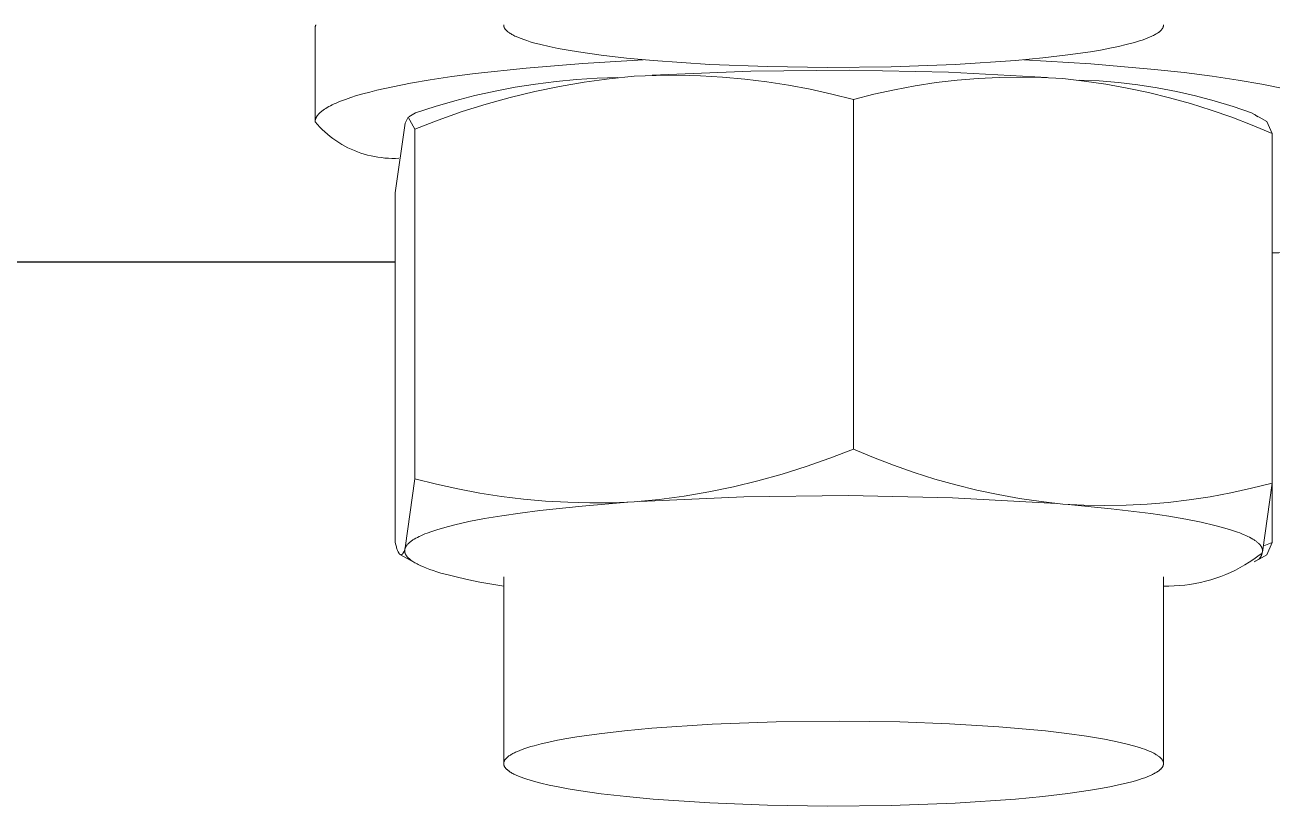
# Model space of a CAD drawing. Header units: millimetres. Extents: x -67 to 4862, y -244 to 3199.
# Drawn here: x 293.46 to 309.33, y 2657.3 to 2667.24 of the extents above; entities that cross this region are included whole.
import ezdxf

# ---------------------------------------------------------------- set-up
doc = ezdxf.new("R2010")
doc.units = ezdxf.units.MM
doc.layers.add('ZANO_R', color=7, linetype='Continuous', lineweight=0)

msp = doc.modelspace()

# ---------------------------------------------------------------- linework, layer by layer
at = {"layer": 'ZANO_R'}
for p, q in [((297.154, 2667.217), (297.155, 2667.22)), ((297.154, 2667.214), (297.154, 2667.217)), ((297.155, 2667.223), (297.156, 2667.225)), ((297.155, 2667.22), (297.155, 2667.223)), ((297.156, 2667.225), (297.157, 2667.228)), ((297.157, 2667.231), (297.158, 2667.234)), ((297.157, 2667.228), (297.157, 2667.231)), ((297.158, 2667.234), (297.159, 2667.236)), ((297.159, 2667.236), (297.16, 2667.239)), ((297.16, 2667.239), (297.161, 2667.242)), ((299.553, 2667.241), (299.553, 2667.245)), ((299.553, 2667.238), (299.553, 2667.241)), ((299.553, 2667.235), (299.553, 2667.238)), ((299.553, 2667.232), (299.553, 2667.235)), ((299.554, 2667.229), (299.553, 2667.232)), ((299.554, 2667.225), (299.554, 2667.229)), ((299.555, 2667.222), (299.554, 2667.225)), ((299.556, 2667.219), (299.555, 2667.222)), ((299.557, 2667.216), (299.556, 2667.219)), ((299.558, 2667.212), (299.557, 2667.216)), ((307.949, 2667.218), (307.948, 2667.216)), ((307.948, 2667.216), (307.948, 2667.215)), ((307.95, 2667.222), (307.949, 2667.22)), ((307.949, 2667.22), (307.949, 2667.218)), ((307.951, 2667.225), (307.95, 2667.223)), ((307.95, 2667.223), (307.95, 2667.222)), ((307.952, 2667.229), (307.951, 2667.227)), ((307.951, 2667.227), (307.951, 2667.225)), ((307.953, 2667.239), (307.952, 2667.237)), ((307.952, 2667.237), (307.952, 2667.236)), ((307.952, 2667.236), (307.952, 2667.234)), ((307.952, 2667.234), (307.952, 2667.232)), ((307.952, 2667.232), (307.952, 2667.23)), ((307.952, 2667.23), (307.952, 2667.229)), ((307.953, 2667.242), (307.953, 2667.241)), ((307.953, 2667.241), (307.953, 2667.239)), ((297.153, 2667.212), (297.154, 2667.214)), ((297.153, 2667.209), (297.153, 2667.212)), ((297.153, 2667.206), (297.153, 2667.209)), ((297.153, 2667.203), (297.153, 2667.206)), ((297.153, 2667.2), (297.153, 2667.203)), ((297.153, 2667.198), (297.153, 2667.2)), ((297.153, 2666.024), (297.153, 2667.198)), ((299.56, 2667.209), (299.558, 2667.212)), ((299.561, 2667.206), (299.56, 2667.209)), ((299.563, 2667.203), (299.561, 2667.206)), ((299.565, 2667.199), (299.563, 2667.203)), ((299.567, 2667.196), (299.565, 2667.199)), ((299.569, 2667.193), (299.567, 2667.196)), ((299.572, 2667.189), (299.569, 2667.193)), ((299.574, 2667.186), (299.572, 2667.189)), ((299.577, 2667.183), (299.574, 2667.186)), ((299.58, 2667.18), (299.577, 2667.183)), ((299.583, 2667.176), (299.58, 2667.18)), ((299.586, 2667.173), (299.583, 2667.176)), ((299.589, 2667.17), (299.586, 2667.173)), ((299.593, 2667.166), (299.589, 2667.17)), ((299.596, 2667.163), (299.593, 2667.166)), ((299.6, 2667.16), (299.596, 2667.163)), ((299.604, 2667.156), (299.6, 2667.16)), ((299.608, 2667.153), (299.604, 2667.156)), ((299.612, 2667.15), (299.608, 2667.153)), ((299.617, 2667.147), (299.612, 2667.15)), ((299.626, 2667.14), (299.617, 2667.147)), ((299.636, 2667.133), (299.626, 2667.14)), ((299.647, 2667.127), (299.636, 2667.133)), ((299.658, 2667.12), (299.647, 2667.127)), ((299.671, 2667.114), (299.658, 2667.12)), ((299.683, 2667.107), (299.671, 2667.114)), ((299.697, 2667.1), (299.683, 2667.107)), ((299.711, 2667.094), (299.697, 2667.1)), ((299.741, 2667.081), (299.711, 2667.094)), ((299.774, 2667.068), (299.741, 2667.081)), ((299.81, 2667.055), (299.774, 2667.068)), ((307.715, 2667.061), (307.681, 2667.05)), ((307.746, 2667.073), (307.715, 2667.061)), ((307.775, 2667.085), (307.746, 2667.073)), ((307.802, 2667.097), (307.775, 2667.085)), ((307.814, 2667.103), (307.802, 2667.097)), ((307.826, 2667.109), (307.814, 2667.103)), ((307.837, 2667.115), (307.826, 2667.109)), ((307.848, 2667.121), (307.837, 2667.115)), ((307.858, 2667.127), (307.848, 2667.121)), ((307.867, 2667.132), (307.858, 2667.127)), ((307.877, 2667.139), (307.867, 2667.132)), ((307.887, 2667.145), (307.877, 2667.139)), ((307.891, 2667.149), (307.887, 2667.145)), ((307.895, 2667.152), (307.891, 2667.149)), ((307.9, 2667.155), (307.895, 2667.152)), ((307.904, 2667.159), (307.9, 2667.155)), ((307.908, 2667.162), (307.904, 2667.159)), ((307.911, 2667.165), (307.908, 2667.162)), ((307.915, 2667.169), (307.911, 2667.165)), ((307.918, 2667.172), (307.915, 2667.169)), ((307.922, 2667.175), (307.918, 2667.172)), ((307.925, 2667.179), (307.922, 2667.175)), ((307.928, 2667.182), (307.925, 2667.179)), ((307.93, 2667.185), (307.928, 2667.182)), ((307.933, 2667.189), (307.93, 2667.185)), ((307.936, 2667.192), (307.933, 2667.189)), ((307.938, 2667.196), (307.936, 2667.192)), ((307.939, 2667.197), (307.938, 2667.196)), ((307.94, 2667.199), (307.939, 2667.197)), ((307.941, 2667.201), (307.94, 2667.199)), ((307.942, 2667.202), (307.941, 2667.201)), ((307.943, 2667.204), (307.942, 2667.202)), ((307.944, 2667.206), (307.943, 2667.204)), ((307.945, 2667.208), (307.944, 2667.206)), ((307.946, 2667.211), (307.945, 2667.209)), ((307.945, 2667.209), (307.945, 2667.208)), ((307.947, 2667.213), (307.946, 2667.211)), ((307.948, 2667.215), (307.947, 2667.213)), ((299.848, 2667.042), (299.81, 2667.055)), ((299.889, 2667.029), (299.848, 2667.042)), ((299.932, 2667.016), (299.889, 2667.029)), ((300.027, 2666.991), (299.932, 2667.016)), ((300.133, 2666.967), (300.027, 2666.991)), ((300.248, 2666.943), (300.133, 2666.967)), ((300.372, 2666.92), (300.248, 2666.943)), ((300.506, 2666.898), (300.372, 2666.92)), ((300.796, 2666.857), (300.506, 2666.898)), ((307.021, 2666.901), (306.736, 2666.86)), ((307.15, 2666.923), (307.021, 2666.901)), ((307.269, 2666.945), (307.15, 2666.923)), ((307.378, 2666.968), (307.269, 2666.945)), ((307.477, 2666.991), (307.378, 2666.968)), ((307.566, 2667.014), (307.477, 2666.991)), ((307.607, 2667.026), (307.566, 2667.014)), ((307.645, 2667.038), (307.607, 2667.026)), ((307.681, 2667.05), (307.645, 2667.038)), ((299.84, 2666.693), (300.56, 2666.752)), ((300.56, 2666.752), (301.329, 2666.799)), ((301.115, 2666.82), (300.796, 2666.857)), ((301.455, 2666.788), (301.115, 2666.82)), ((302.176, 2666.739), (301.455, 2666.788)), ((302.911, 2666.711), (302.176, 2666.739)), ((306.067, 2666.789), (305.3, 2666.738)), ((306.417, 2666.823), (306.067, 2666.789)), ((306.176, 2666.799), (307.026, 2666.746)), ((306.736, 2666.86), (306.417, 2666.823)), ((307.026, 2666.746), (307.836, 2666.676)), ((298.619, 2666.543), (298.893, 2666.584)), ((298.893, 2666.584), (299.189, 2666.622)), ((299.189, 2666.622), (299.84, 2666.693)), ((300.895, 2666.556), (301.214, 2666.588)), ((301.214, 2666.588), (301.495, 2666.599)), ((302.7, 2666.655), (301.444, 2666.602)), ((301.495, 2666.599), (301.777, 2666.601)), ((301.777, 2666.601), (302.059, 2666.594)), ((302.059, 2666.594), (302.34, 2666.578)), ((303.957, 2666.668), (302.7, 2666.655)), ((303.674, 2666.7), (302.911, 2666.711)), ((304.484, 2666.708), (303.674, 2666.7)), ((305.214, 2666.641), (303.957, 2666.668)), ((305.3, 2666.738), (304.484, 2666.708)), ((306.47, 2666.575), (305.214, 2666.641)), ((307.836, 2666.676), (308.215, 2666.635)), ((308.215, 2666.635), (308.572, 2666.589)), ((308.572, 2666.589), (308.904, 2666.54)), ((297.939, 2666.411), (298.141, 2666.456)), ((298.141, 2666.456), (298.368, 2666.5)), ((298.368, 2666.5), (298.619, 2666.543)), ((299.701, 2666.449), (299.443, 2666.4)), ((299.96, 2666.49), (299.701, 2666.449)), ((299.948, 2666.395), (300.262, 2666.46)), ((300.22, 2666.523), (299.96, 2666.49)), ((300.481, 2666.548), (300.22, 2666.523)), ((300.262, 2666.46), (300.578, 2666.513)), ((300.743, 2666.564), (300.481, 2666.548)), ((300.578, 2666.513), (300.895, 2666.556)), ((301.005, 2666.573), (300.743, 2666.564)), ((302.34, 2666.578), (302.621, 2666.553)), ((302.621, 2666.553), (302.901, 2666.519)), ((302.901, 2666.519), (303.179, 2666.476)), ((303.179, 2666.476), (303.456, 2666.424)), ((303.456, 2666.424), (303.731, 2666.363)), ((304.528, 2666.418), (304.792, 2666.467)), ((304.792, 2666.467), (305.058, 2666.508)), ((305.058, 2666.508), (305.325, 2666.539)), ((305.325, 2666.539), (305.594, 2666.561)), ((305.594, 2666.561), (305.862, 2666.575)), ((305.862, 2666.575), (306.131, 2666.579)), ((306.131, 2666.579), (306.4, 2666.574)), ((306.4, 2666.574), (306.669, 2666.559)), ((306.669, 2666.559), (306.944, 2666.528)), ((307.132, 2666.529), (306.883, 2666.541)), ((306.944, 2666.528), (307.218, 2666.488)), ((307.38, 2666.508), (307.132, 2666.529)), ((307.218, 2666.488), (307.49, 2666.439)), ((307.626, 2666.478), (307.38, 2666.508)), ((307.49, 2666.439), (307.761, 2666.382)), ((307.872, 2666.44), (307.626, 2666.478)), ((308.116, 2666.394), (307.872, 2666.44)), ((308.904, 2666.54), (309.206, 2666.487)), ((309.206, 2666.487), (309.475, 2666.432)), ((297.448, 2666.26), (297.477, 2666.272)), ((297.477, 2666.272), (297.539, 2666.295)), ((297.539, 2666.295), (297.607, 2666.318)), ((297.607, 2666.318), (297.681, 2666.342)), ((297.681, 2666.342), (297.761, 2666.365)), ((297.761, 2666.365), (297.847, 2666.388)), ((297.847, 2666.388), (297.939, 2666.411)), ((298.933, 2666.277), (298.682, 2666.204)), ((299.187, 2666.343), (298.933, 2666.277)), ((299.443, 2666.4), (299.187, 2666.343)), ((299.328, 2666.235), (299.637, 2666.32)), ((299.637, 2666.32), (299.948, 2666.395)), ((303.731, 2666.363), (304.004, 2666.293)), ((304.004, 2666.293), (304.265, 2666.36)), ((304.004, 2666.293), (304.004, 2661.845)), ((304.265, 2666.36), (304.528, 2666.418)), ((307.761, 2666.382), (308.03, 2666.316)), ((308.03, 2666.316), (308.296, 2666.241)), ((308.359, 2666.339), (308.116, 2666.394)), ((308.599, 2666.275), (308.359, 2666.339)), ((308.838, 2666.203), (308.599, 2666.275)), ((297.192, 2666.101), (297.196, 2666.106)), ((297.196, 2666.106), (297.201, 2666.111)), ((297.201, 2666.111), (297.206, 2666.117)), ((297.206, 2666.117), (297.212, 2666.122)), ((297.212, 2666.122), (297.217, 2666.127)), ((297.217, 2666.127), (297.223, 2666.132)), ((297.223, 2666.132), (297.229, 2666.138)), ((297.229, 2666.138), (297.236, 2666.143)), ((297.236, 2666.143), (297.242, 2666.148)), ((297.242, 2666.148), (297.249, 2666.153)), ((297.249, 2666.153), (297.256, 2666.158)), ((297.256, 2666.158), (297.271, 2666.169)), ((297.271, 2666.169), (297.287, 2666.179)), ((297.287, 2666.179), (297.305, 2666.19)), ((297.305, 2666.19), (297.326, 2666.202)), ((297.326, 2666.202), (297.347, 2666.213)), ((297.347, 2666.213), (297.371, 2666.225)), ((297.371, 2666.225), (297.395, 2666.237)), ((297.395, 2666.237), (297.421, 2666.248)), ((297.421, 2666.248), (297.448, 2666.26)), ((298.344, 2666.074), (298.432, 2666.123)), ((298.682, 2666.204), (298.432, 2666.123)), ((298.721, 2666.032), (299.023, 2666.139)), ((299.023, 2666.139), (299.328, 2666.235)), ((308.296, 2666.241), (308.56, 2666.158)), ((308.56, 2666.158), (308.821, 2666.067)), ((309.073, 2666.123), (308.838, 2666.203)), ((309.073, 2666.123), (309.268, 2666.014)), ((309.117, 2666.096), (309.105, 2666.104)), ((297.153, 2666.022), (297.154, 2666.025)), ((297.153, 2666.019), (297.153, 2666.022)), ((297.153, 2666.016), (297.153, 2666.019)), ((297.153, 2666.014), (297.153, 2666.016)), ((297.153, 2666.011), (297.153, 2666.014)), ((297.153, 2666.008), (297.153, 2666.011)), ((297.182, 2665.974), (297.153, 2666.008)), ((297.154, 2666.027), (297.155, 2666.03)), ((297.154, 2666.025), (297.154, 2666.027)), ((297.155, 2666.033), (297.156, 2666.036)), ((297.155, 2666.03), (297.155, 2666.033)), ((297.156, 2666.036), (297.157, 2666.038)), ((297.157, 2666.041), (297.158, 2666.044)), ((297.157, 2666.038), (297.157, 2666.041)), ((297.158, 2666.044), (297.159, 2666.047)), ((297.159, 2666.047), (297.16, 2666.049)), ((297.16, 2666.049), (297.161, 2666.052)), ((297.161, 2666.052), (297.162, 2666.055)), ((297.162, 2666.055), (297.164, 2666.058)), ((297.164, 2666.058), (297.165, 2666.06)), ((297.165, 2666.06), (297.166, 2666.063)), ((297.166, 2666.063), (297.168, 2666.066)), ((297.168, 2666.066), (297.169, 2666.068)), ((297.169, 2666.068), (297.171, 2666.071)), ((297.171, 2666.071), (297.172, 2666.074)), ((297.172, 2666.074), (297.174, 2666.077)), ((297.174, 2666.077), (297.176, 2666.079)), ((297.176, 2666.079), (297.179, 2666.085)), ((297.179, 2666.085), (297.183, 2666.09)), ((297.212, 2665.941), (297.182, 2665.974)), ((297.183, 2666.09), (297.187, 2666.095)), ((297.187, 2666.095), (297.192, 2666.101)), ((298.171, 2665.104), (298.297, 2665.993)), ((298.297, 2665.993), (298.337, 2666.07)), ((298.338, 2666.07), (298.423, 2665.915)), ((298.423, 2665.915), (298.721, 2666.032)), ((308.821, 2666.067), (309.079, 2665.967)), ((309.079, 2665.967), (309.334, 2665.859)), ((309.128, 2666.088), (309.117, 2666.096)), ((309.14, 2666.08), (309.128, 2666.088)), ((309.151, 2666.071), (309.14, 2666.08)), ((309.334, 2665.859), (309.268, 2666.014)), ((297.244, 2665.91), (297.212, 2665.941)), ((297.277, 2665.88), (297.244, 2665.91)), ((297.31, 2665.85), (297.277, 2665.88)), ((297.345, 2665.822), (297.31, 2665.85)), ((297.38, 2665.795), (297.345, 2665.822)), ((297.417, 2665.77), (297.38, 2665.795)), ((298.423, 2661.468), (298.423, 2665.915)), ((309.334, 2661.412), (309.334, 2665.859)), ((297.454, 2665.745), (297.417, 2665.77)), ((297.492, 2665.722), (297.454, 2665.745)), ((297.531, 2665.7), (297.492, 2665.722)), ((297.571, 2665.68), (297.531, 2665.7)), ((297.611, 2665.661), (297.571, 2665.68)), ((297.652, 2665.643), (297.611, 2665.661)), ((297.693, 2665.626), (297.652, 2665.643)), ((297.735, 2665.612), (297.693, 2665.626)), ((297.778, 2665.598), (297.735, 2665.612)), ((297.821, 2665.586), (297.778, 2665.598)), ((297.864, 2665.575), (297.821, 2665.586)), ((297.908, 2665.566), (297.864, 2665.575)), ((297.952, 2665.559), (297.908, 2665.566)), ((297.996, 2665.553), (297.952, 2665.559)), ((298.04, 2665.548), (297.996, 2665.553)), ((298.085, 2665.545), (298.04, 2665.548)), ((298.129, 2665.544), (298.085, 2665.545)), ((298.174, 2665.544), (298.129, 2665.544)), ((298.219, 2665.545), (298.174, 2665.544)), ((298.171, 2660.656), (298.171, 2665.104)), ((311.47, 2664.438), (309.334, 2664.337)), ((310.495, 2664.393), (309.334, 2664.34)), ((298.171, 2664.227), (283.753, 2664.227)), ((298.171, 2664.224), (283.879, 2664.224)), ((304.004, 2661.845), (303.706, 2661.729)), ((304.004, 2661.845), (304.259, 2661.737)), ((303.706, 2661.729), (303.404, 2661.622)), ((304.259, 2661.737), (304.517, 2661.638)), ((303.099, 2661.526), (302.79, 2661.44)), ((303.404, 2661.622), (303.099, 2661.526)), ((304.517, 2661.638), (304.778, 2661.546)), ((304.778, 2661.546), (305.042, 2661.463)), ((298.423, 2661.468), (298.3, 2660.589)), ((298.696, 2661.398), (298.423, 2661.468)), ((298.971, 2661.337), (298.696, 2661.398)), ((302.479, 2661.365), (302.165, 2661.301)), ((302.79, 2661.44), (302.479, 2661.365)), ((305.042, 2661.463), (305.309, 2661.388)), ((305.309, 2661.388), (305.577, 2661.322)), ((308.811, 2661.286), (309.073, 2661.345)), ((309.073, 2661.345), (309.334, 2661.412)), ((309.212, 2660.533), (309.334, 2661.412)), ((309.334, 2660.656), (309.334, 2661.412)), ((299.248, 2661.285), (298.971, 2661.337)), ((299.526, 2661.242), (299.248, 2661.285)), ((299.806, 2661.208), (299.526, 2661.242)), ((300.087, 2661.183), (299.806, 2661.208)), ((300.368, 2661.167), (300.087, 2661.183)), ((301.532, 2661.205), (301.214, 2661.173)), ((302.612, 2661.238), (301.286, 2661.178)), ((301.85, 2661.247), (301.532, 2661.205)), ((302.165, 2661.301), (301.85, 2661.247)), ((303.939, 2661.253), (302.612, 2661.238)), ((305.266, 2661.224), (303.939, 2661.253)), ((306.591, 2661.151), (305.266, 2661.224)), ((305.577, 2661.322), (305.848, 2661.265)), ((305.848, 2661.265), (306.12, 2661.216)), ((306.12, 2661.216), (306.394, 2661.176)), ((308.013, 2661.165), (308.28, 2661.197)), ((308.28, 2661.197), (308.546, 2661.237)), ((308.546, 2661.237), (308.811, 2661.286)), ((299.763, 2661.031), (299.528, 2660.996)), ((300.014, 2661.063), (299.763, 2661.031)), ((300.554, 2661.12), (300.014, 2661.063)), ((300.65, 2661.16), (300.368, 2661.167)), ((301.132, 2661.167), (300.554, 2661.12)), ((300.932, 2661.162), (300.65, 2661.16)), ((301.214, 2661.173), (300.932, 2661.162)), ((306.394, 2661.176), (306.669, 2661.145)), ((306.669, 2661.145), (306.938, 2661.131)), ((307.287, 2661.086), (306.738, 2661.139)), ((306.938, 2661.131), (307.207, 2661.126)), ((307.207, 2661.126), (307.476, 2661.13)), ((307.791, 2661.024), (307.287, 2661.086)), ((307.476, 2661.13), (307.745, 2661.143)), ((307.745, 2661.143), (308.013, 2661.165)), ((308.022, 2660.989), (307.791, 2661.024)), ((298.932, 2660.881), (298.85, 2660.86)), ((299.111, 2660.921), (298.932, 2660.881)), ((299.31, 2660.959), (299.111, 2660.921)), ((299.528, 2660.996), (299.31, 2660.959)), ((308.236, 2660.952), (308.022, 2660.989)), ((308.431, 2660.913), (308.236, 2660.952)), ((308.607, 2660.872), (308.431, 2660.913)), ((308.686, 2660.852), (308.607, 2660.872)), ((298.434, 2660.71), (298.415, 2660.699)), ((298.455, 2660.721), (298.434, 2660.71)), ((298.477, 2660.732), (298.455, 2660.721)), ((298.5, 2660.742), (298.477, 2660.732)), ((298.525, 2660.753), (298.5, 2660.742)), ((298.551, 2660.764), (298.525, 2660.753)), ((298.579, 2660.775), (298.551, 2660.764)), ((298.638, 2660.797), (298.579, 2660.775)), ((298.703, 2660.818), (298.638, 2660.797)), ((298.774, 2660.839), (298.703, 2660.818)), ((298.85, 2660.86), (298.774, 2660.839)), ((308.761, 2660.831), (308.686, 2660.852)), ((308.83, 2660.809), (308.761, 2660.831)), ((308.893, 2660.788), (308.83, 2660.809)), ((308.922, 2660.777), (308.893, 2660.788)), ((308.95, 2660.766), (308.922, 2660.777)), ((308.977, 2660.755), (308.95, 2660.766)), ((309.002, 2660.744), (308.977, 2660.755)), ((309.026, 2660.733), (309.002, 2660.744)), ((309.048, 2660.722), (309.026, 2660.733)), ((309.069, 2660.71), (309.048, 2660.722)), ((309.089, 2660.699), (309.069, 2660.71)), ((298.179, 2660.627), (298.171, 2660.656)), ((298.187, 2660.601), (298.179, 2660.627)), ((298.19, 2660.589), (298.187, 2660.601)), ((298.194, 2660.577), (298.19, 2660.589)), ((298.198, 2660.566), (298.194, 2660.577)), ((298.202, 2660.556), (298.198, 2660.566)), ((298.206, 2660.547), (298.202, 2660.556)), ((298.289, 2660.556), (298.286, 2660.547)), ((298.293, 2660.566), (298.289, 2660.556)), ((298.294, 2660.565), (298.293, 2660.563)), ((298.293, 2660.563), (298.293, 2660.561)), ((298.293, 2660.561), (298.293, 2660.559)), ((298.293, 2660.559), (298.293, 2660.557)), ((298.293, 2660.557), (298.293, 2660.555)), ((298.293, 2660.555), (298.293, 2660.554)), ((298.293, 2660.554), (298.293, 2660.552)), ((298.293, 2660.552), (298.293, 2660.55)), ((298.293, 2660.55), (298.293, 2660.548)), ((298.293, 2660.548), (298.293, 2660.546)), ((298.295, 2660.571), (298.294, 2660.569)), ((298.294, 2660.569), (298.294, 2660.567)), ((298.294, 2660.567), (298.294, 2660.565)), ((298.296, 2660.575), (298.295, 2660.573)), ((298.295, 2660.573), (298.295, 2660.571)), ((298.297, 2660.579), (298.296, 2660.577)), ((298.296, 2660.577), (298.296, 2660.575)), ((298.298, 2660.581), (298.297, 2660.579)), ((298.299, 2660.584), (298.298, 2660.581)), ((298.3, 2660.587), (298.299, 2660.584)), ((298.301, 2660.589), (298.3, 2660.587)), ((298.302, 2660.592), (298.301, 2660.589)), ((298.303, 2660.595), (298.302, 2660.592)), ((298.305, 2660.597), (298.303, 2660.595)), ((298.306, 2660.6), (298.305, 2660.597)), ((298.308, 2660.603), (298.306, 2660.6)), ((298.309, 2660.606), (298.308, 2660.603)), ((298.311, 2660.608), (298.309, 2660.606)), ((298.313, 2660.611), (298.311, 2660.608)), ((298.315, 2660.614), (298.313, 2660.611)), ((298.317, 2660.617), (298.315, 2660.614)), ((298.319, 2660.619), (298.317, 2660.617)), ((298.321, 2660.622), (298.319, 2660.619)), ((298.323, 2660.625), (298.321, 2660.622)), ((298.325, 2660.627), (298.323, 2660.625)), ((298.33, 2660.633), (298.325, 2660.627)), ((298.335, 2660.638), (298.33, 2660.633)), ((298.341, 2660.644), (298.335, 2660.638)), ((298.347, 2660.649), (298.341, 2660.644)), ((298.353, 2660.655), (298.347, 2660.649)), ((298.36, 2660.66), (298.353, 2660.655)), ((298.366, 2660.666), (298.36, 2660.66)), ((298.374, 2660.671), (298.366, 2660.666)), ((298.381, 2660.677), (298.374, 2660.671)), ((298.389, 2660.682), (298.381, 2660.677)), ((298.398, 2660.688), (298.389, 2660.682)), ((298.406, 2660.693), (298.398, 2660.688)), ((298.415, 2660.699), (298.406, 2660.693)), ((309.098, 2660.694), (309.089, 2660.699)), ((309.107, 2660.688), (309.098, 2660.694)), ((309.115, 2660.683), (309.107, 2660.688)), ((309.123, 2660.677), (309.115, 2660.683)), ((309.131, 2660.671), (309.123, 2660.677)), ((309.138, 2660.666), (309.131, 2660.671)), ((309.146, 2660.66), (309.138, 2660.666)), ((309.152, 2660.655), (309.146, 2660.66)), ((309.159, 2660.649), (309.152, 2660.655)), ((309.164, 2660.644), (309.159, 2660.649)), ((309.17, 2660.638), (309.164, 2660.644)), ((309.175, 2660.632), (309.17, 2660.638)), ((309.178, 2660.63), (309.175, 2660.632)), ((309.18, 2660.627), (309.178, 2660.63)), ((309.183, 2660.624), (309.18, 2660.627)), ((309.185, 2660.621), (309.183, 2660.624)), ((309.187, 2660.619), (309.185, 2660.621)), ((309.189, 2660.616), (309.187, 2660.619)), ((309.191, 2660.613), (309.189, 2660.616)), ((309.193, 2660.61), (309.191, 2660.613)), ((309.195, 2660.607), (309.193, 2660.61)), ((309.196, 2660.605), (309.195, 2660.607)), ((309.198, 2660.602), (309.196, 2660.605)), ((309.199, 2660.599), (309.198, 2660.602)), ((309.201, 2660.596), (309.199, 2660.599)), ((309.202, 2660.594), (309.201, 2660.596)), ((309.204, 2660.591), (309.202, 2660.594)), ((309.205, 2660.588), (309.204, 2660.591)), ((309.206, 2660.585), (309.205, 2660.588)), ((309.207, 2660.583), (309.206, 2660.585)), ((309.208, 2660.58), (309.207, 2660.583)), ((309.209, 2660.577), (309.208, 2660.58)), ((309.209, 2660.574), (309.209, 2660.577)), ((309.21, 2660.572), (309.209, 2660.574)), ((309.211, 2660.569), (309.21, 2660.572)), ((309.211, 2660.566), (309.211, 2660.569)), ((309.212, 2660.563), (309.211, 2660.566)), ((309.212, 2660.561), (309.212, 2660.563)), ((309.212, 2660.558), (309.212, 2660.561)), ((309.212, 2660.555), (309.212, 2660.558)), ((309.213, 2660.552), (309.212, 2660.555)), ((309.213, 2660.55), (309.213, 2660.552)), ((309.213, 2660.547), (309.213, 2660.55)), ((309.231, 2660.613), (309.334, 2660.656)), ((309.268, 2660.5), (309.334, 2660.656)), ((298.21, 2660.538), (298.206, 2660.547)), ((298.212, 2660.534), (298.21, 2660.538)), ((298.214, 2660.53), (298.212, 2660.534)), ((298.216, 2660.527), (298.214, 2660.53)), ((298.218, 2660.523), (298.216, 2660.527)), ((298.22, 2660.52), (298.218, 2660.523)), ((298.222, 2660.517), (298.22, 2660.52)), ((298.222, 2660.516), (298.222, 2660.517)), ((298.223, 2660.514), (298.222, 2660.516)), ((298.224, 2660.513), (298.223, 2660.514)), ((298.225, 2660.512), (298.224, 2660.513)), ((298.226, 2660.511), (298.225, 2660.512)), ((298.227, 2660.51), (298.226, 2660.511)), ((298.228, 2660.509), (298.227, 2660.51)), ((298.229, 2660.507), (298.228, 2660.509)), ((298.23, 2660.507), (298.229, 2660.507)), ((298.231, 2660.506), (298.23, 2660.507)), ((298.232, 2660.505), (298.231, 2660.506)), ((298.233, 2660.504), (298.232, 2660.505)), ((298.234, 2660.504), (298.233, 2660.504)), ((298.234, 2660.503), (298.234, 2660.504)), ((298.235, 2660.503), (298.234, 2660.503)), ((298.235, 2660.502), (298.235, 2660.503)), ((298.236, 2660.502), (298.235, 2660.502)), ((298.237, 2660.502), (298.236, 2660.502)), ((298.236, 2660.502), (298.236, 2660.502)), ((298.237, 2660.501), (298.237, 2660.502)), ((298.238, 2660.501), (298.237, 2660.501)), ((298.239, 2660.5), (298.238, 2660.501)), ((298.238, 2660.501), (298.238, 2660.501)), ((298.24, 2660.5), (298.239, 2660.5)), ((298.239, 2660.5), (298.239, 2660.5)), ((298.241, 2660.5), (298.24, 2660.5)), ((298.24, 2660.5), (298.24, 2660.5)), ((298.241, 2660.499), (298.241, 2660.5)), ((298.4, 2660.41), (298.241, 2660.499)), ((298.242, 2660.499), (298.241, 2660.499)), ((298.243, 2660.499), (298.242, 2660.499)), ((298.242, 2660.499), (298.242, 2660.499)), ((298.244, 2660.499), (298.243, 2660.499)), ((298.243, 2660.499), (298.243, 2660.499)), ((298.245, 2660.499), (298.244, 2660.499)), ((298.244, 2660.499), (298.244, 2660.499)), ((298.246, 2660.499), (298.245, 2660.499)), ((298.245, 2660.499), (298.245, 2660.499)), ((298.247, 2660.499), (298.246, 2660.499)), ((298.246, 2660.499), (298.246, 2660.499)), ((298.248, 2660.499), (298.247, 2660.499)), ((298.247, 2660.499), (298.247, 2660.499)), ((298.249, 2660.499), (298.248, 2660.499)), ((298.248, 2660.499), (298.248, 2660.499)), ((298.25, 2660.499), (298.249, 2660.499)), ((298.249, 2660.499), (298.249, 2660.499)), ((298.251, 2660.499), (298.25, 2660.499)), ((298.25, 2660.499), (298.25, 2660.499)), ((298.252, 2660.499), (298.251, 2660.499)), ((298.251, 2660.499), (298.251, 2660.499)), ((298.253, 2660.5), (298.252, 2660.499)), ((298.252, 2660.499), (298.252, 2660.499)), ((298.254, 2660.5), (298.253, 2660.5)), ((298.253, 2660.5), (298.253, 2660.5)), ((298.253, 2660.5), (298.253, 2660.5)), ((298.255, 2660.501), (298.254, 2660.5)), ((298.254, 2660.5), (298.254, 2660.5)), ((298.256, 2660.501), (298.255, 2660.501)), ((298.255, 2660.501), (298.255, 2660.501)), ((298.257, 2660.502), (298.256, 2660.502)), ((298.256, 2660.502), (298.256, 2660.501)), ((298.258, 2660.502), (298.257, 2660.502)), ((298.257, 2660.502), (298.257, 2660.502)), ((298.259, 2660.503), (298.258, 2660.503)), ((298.258, 2660.503), (298.258, 2660.502)), ((298.26, 2660.504), (298.259, 2660.504)), ((298.259, 2660.504), (298.259, 2660.503)), ((298.261, 2660.505), (298.26, 2660.504)), ((298.26, 2660.504), (298.26, 2660.504)), ((298.262, 2660.506), (298.261, 2660.505)), ((298.263, 2660.507), (298.262, 2660.506)), ((298.264, 2660.508), (298.263, 2660.507)), ((298.265, 2660.509), (298.264, 2660.508)), ((298.266, 2660.51), (298.265, 2660.509)), ((298.267, 2660.511), (298.266, 2660.51)), ((298.268, 2660.512), (298.267, 2660.511)), ((298.269, 2660.514), (298.268, 2660.513)), ((298.268, 2660.513), (298.268, 2660.512)), ((298.27, 2660.516), (298.269, 2660.514)), ((298.272, 2660.518), (298.27, 2660.516)), ((298.274, 2660.521), (298.272, 2660.518)), ((298.275, 2660.524), (298.274, 2660.521)), ((298.277, 2660.528), (298.275, 2660.524)), ((298.279, 2660.531), (298.277, 2660.528)), ((298.281, 2660.535), (298.279, 2660.531)), ((298.282, 2660.539), (298.281, 2660.535)), ((298.286, 2660.547), (298.282, 2660.539)), ((298.293, 2660.546), (298.293, 2660.544)), ((298.293, 2660.544), (298.293, 2660.542)), ((298.293, 2660.542), (298.293, 2660.54)), ((298.293, 2660.54), (298.293, 2660.538)), ((298.293, 2660.538), (298.294, 2660.536)), ((298.294, 2660.536), (298.294, 2660.534)), ((298.294, 2660.534), (298.294, 2660.532)), ((298.294, 2660.532), (298.295, 2660.53)), ((298.295, 2660.53), (298.295, 2660.528)), ((298.295, 2660.528), (298.296, 2660.526)), ((298.296, 2660.526), (298.296, 2660.524)), ((298.296, 2660.524), (298.297, 2660.523)), ((298.297, 2660.523), (298.298, 2660.521)), ((298.298, 2660.521), (298.298, 2660.519)), ((298.298, 2660.519), (298.299, 2660.517)), ((298.299, 2660.517), (298.3, 2660.515)), ((298.3, 2660.515), (298.3, 2660.513)), ((298.3, 2660.513), (298.301, 2660.511)), ((298.301, 2660.511), (298.302, 2660.509)), ((298.302, 2660.509), (298.303, 2660.507)), ((298.303, 2660.507), (298.304, 2660.505)), ((298.304, 2660.505), (298.306, 2660.501)), ((298.306, 2660.501), (298.308, 2660.497)), ((298.308, 2660.497), (298.311, 2660.493)), ((298.311, 2660.493), (298.313, 2660.489)), ((298.313, 2660.489), (298.316, 2660.485)), ((298.316, 2660.485), (298.319, 2660.481)), ((298.319, 2660.481), (298.322, 2660.477)), ((298.322, 2660.477), (298.325, 2660.474)), ((298.325, 2660.474), (298.329, 2660.47)), ((298.329, 2660.47), (298.332, 2660.466)), ((298.332, 2660.466), (298.336, 2660.462)), ((298.336, 2660.462), (298.34, 2660.458)), ((298.34, 2660.458), (298.344, 2660.454)), ((298.344, 2660.454), (298.349, 2660.45)), ((298.346, 2660.442), (298.345, 2660.442)), ((298.345, 2660.442), (298.345, 2660.442)), ((298.347, 2660.442), (298.346, 2660.442)), ((298.348, 2660.442), (298.347, 2660.442)), ((298.347, 2660.442), (298.347, 2660.442)), ((298.349, 2660.442), (298.348, 2660.442)), ((298.348, 2660.442), (298.348, 2660.442)), ((298.349, 2660.45), (298.353, 2660.446)), ((298.35, 2660.442), (298.349, 2660.442)), ((298.351, 2660.442), (298.35, 2660.442)), ((298.35, 2660.442), (298.35, 2660.442)), ((298.352, 2660.442), (298.351, 2660.442)), ((298.351, 2660.442), (298.351, 2660.442)), ((298.353, 2660.443), (298.352, 2660.442)), ((298.352, 2660.442), (298.352, 2660.442)), ((298.353, 2660.446), (298.358, 2660.442)), ((298.354, 2660.443), (298.353, 2660.443)), ((298.355, 2660.443), (298.354, 2660.443)), ((298.354, 2660.443), (298.354, 2660.443)), ((298.356, 2660.444), (298.355, 2660.444)), ((298.355, 2660.444), (298.355, 2660.443)), ((298.358, 2660.442), (298.363, 2660.438)), ((298.363, 2660.438), (298.373, 2660.43)), ((298.373, 2660.43), (298.384, 2660.422)), ((298.384, 2660.422), (298.396, 2660.414)), ((298.396, 2660.414), (298.408, 2660.407)), ((298.408, 2660.407), (298.421, 2660.399)), ((298.421, 2660.399), (298.435, 2660.391)), ((298.435, 2660.391), (298.45, 2660.383)), ((308.986, 2660.37), (309.043, 2660.405)), ((309.043, 2660.405), (309.1, 2660.442)), ((309.1, 2660.442), (309.155, 2660.481)), ((309.161, 2660.441), (309.105, 2660.41)), ((309.167, 2660.445), (309.121, 2660.419)), ((309.155, 2660.481), (309.208, 2660.522)), ((309.168, 2660.446), (309.171, 2660.449)), ((309.268, 2660.5), (309.169, 2660.445)), ((309.171, 2660.449), (309.174, 2660.452)), ((309.174, 2660.452), (309.177, 2660.456)), ((309.177, 2660.456), (309.18, 2660.459)), ((309.18, 2660.459), (309.183, 2660.463)), ((309.183, 2660.463), (309.185, 2660.466)), ((309.185, 2660.466), (309.188, 2660.47)), ((309.188, 2660.47), (309.19, 2660.474)), ((309.19, 2660.474), (309.192, 2660.478)), ((309.192, 2660.478), (309.194, 2660.482)), ((309.194, 2660.482), (309.196, 2660.486)), ((309.196, 2660.486), (309.198, 2660.49)), ((309.198, 2660.49), (309.2, 2660.494)), ((309.2, 2660.494), (309.201, 2660.498)), ((309.201, 2660.498), (309.202, 2660.502)), ((309.202, 2660.502), (309.204, 2660.507)), ((309.204, 2660.507), (309.205, 2660.511)), ((309.208, 2660.522), (309.209, 2660.525)), ((309.209, 2660.525), (309.21, 2660.528)), ((309.21, 2660.531), (309.211, 2660.533)), ((309.21, 2660.528), (309.21, 2660.531)), ((309.211, 2660.536), (309.212, 2660.539)), ((309.211, 2660.533), (309.211, 2660.536)), ((309.212, 2660.544), (309.213, 2660.547)), ((309.212, 2660.541), (309.212, 2660.544)), ((309.212, 2660.539), (309.212, 2660.541)), ((298.45, 2660.383), (298.465, 2660.375)), ((298.465, 2660.375), (298.481, 2660.367)), ((298.481, 2660.367), (298.498, 2660.36)), ((298.498, 2660.36), (298.533, 2660.344)), ((298.533, 2660.344), (298.572, 2660.328)), ((298.572, 2660.328), (298.613, 2660.313)), ((298.613, 2660.313), (298.657, 2660.298)), ((298.657, 2660.298), (298.704, 2660.283)), ((298.704, 2660.283), (298.754, 2660.267)), ((298.754, 2660.267), (298.862, 2660.238)), ((298.862, 2660.238), (298.98, 2660.209)), ((308.681, 2660.224), (308.744, 2660.249)), ((308.744, 2660.249), (308.806, 2660.276)), ((308.806, 2660.276), (308.867, 2660.305)), ((308.867, 2660.305), (308.927, 2660.336)), ((308.927, 2660.336), (308.986, 2660.37)), ((298.98, 2660.209), (299.109, 2660.181)), ((299.109, 2660.181), (299.248, 2660.153)), ((299.248, 2660.153), (299.553, 2660.101)), ((299.553, 2657.858), (299.553, 2660.219)), ((307.953, 2660.22), (307.953, 2657.858)), ((307.953, 2660.101), (308.02, 2660.101)), ((308.02, 2660.101), (308.088, 2660.103)), ((308.088, 2660.103), (308.155, 2660.107)), ((308.155, 2660.107), (308.222, 2660.114)), ((308.222, 2660.114), (308.289, 2660.123)), ((308.289, 2660.123), (308.356, 2660.134)), ((308.356, 2660.134), (308.422, 2660.147)), ((308.422, 2660.147), (308.488, 2660.163)), ((308.488, 2660.163), (308.553, 2660.181)), ((308.553, 2660.181), (308.617, 2660.202)), ((308.617, 2660.202), (308.681, 2660.224)), ((301.438, 2658.294), (302.206, 2658.346)), ((302.206, 2658.346), (303.021, 2658.375)), ((303.021, 2658.375), (303.832, 2658.384)), ((303.832, 2658.384), (304.594, 2658.373)), ((304.594, 2658.373), (305.228, 2658.349)), ((305.228, 2658.349), (305.857, 2658.311)), ((300.356, 2658.161), (300.484, 2658.182)), ((300.484, 2658.182), (300.769, 2658.223)), ((300.769, 2658.223), (301.089, 2658.261)), ((301.089, 2658.261), (301.438, 2658.294)), ((305.857, 2658.311), (306.449, 2658.257)), ((306.449, 2658.257), (306.721, 2658.225)), ((306.721, 2658.225), (306.973, 2658.19)), ((306.973, 2658.19), (307.201, 2658.152)), ((299.73, 2657.998), (299.759, 2658.01)), ((299.759, 2658.01), (299.79, 2658.022)), ((299.79, 2658.022), (299.824, 2658.034)), ((299.824, 2658.034), (299.86, 2658.046)), ((299.86, 2658.046), (299.898, 2658.058)), ((299.898, 2658.058), (299.939, 2658.069)), ((299.939, 2658.069), (300.028, 2658.093)), ((300.028, 2658.093), (300.127, 2658.116)), ((300.127, 2658.116), (300.237, 2658.139)), ((300.237, 2658.139), (300.356, 2658.161)), ((307.201, 2658.152), (307.304, 2658.131)), ((307.304, 2658.131), (307.401, 2658.111)), ((307.401, 2658.111), (307.49, 2658.09)), ((307.49, 2658.09), (307.572, 2658.068)), ((307.572, 2658.068), (307.645, 2658.046)), ((307.645, 2658.046), (307.679, 2658.035)), ((307.679, 2658.035), (307.711, 2658.024)), ((307.711, 2658.024), (307.741, 2658.012)), ((307.741, 2658.012), (307.769, 2658.001)), ((299.553, 2657.853), (299.554, 2657.856)), ((299.553, 2657.85), (299.553, 2657.853)), ((299.553, 2657.847), (299.553, 2657.85)), ((299.554, 2657.856), (299.555, 2657.859)), ((299.555, 2657.862), (299.556, 2657.866)), ((299.555, 2657.859), (299.555, 2657.862)), ((299.556, 2657.866), (299.557, 2657.869)), ((299.557, 2657.869), (299.559, 2657.872)), ((299.559, 2657.872), (299.56, 2657.875)), ((299.56, 2657.875), (299.562, 2657.878)), ((299.562, 2657.878), (299.563, 2657.881)), ((299.563, 2657.881), (299.565, 2657.885)), ((299.565, 2657.885), (299.567, 2657.888)), ((299.567, 2657.888), (299.569, 2657.891)), ((299.569, 2657.891), (299.571, 2657.894)), ((299.571, 2657.894), (299.574, 2657.897)), ((299.574, 2657.897), (299.576, 2657.9)), ((299.576, 2657.9), (299.579, 2657.903)), ((299.579, 2657.903), (299.582, 2657.906)), ((299.582, 2657.906), (299.584, 2657.909)), ((299.584, 2657.909), (299.587, 2657.912)), ((299.587, 2657.912), (299.591, 2657.915)), ((299.591, 2657.915), (299.594, 2657.918)), ((299.594, 2657.918), (299.597, 2657.921)), ((299.597, 2657.921), (299.601, 2657.924)), ((299.601, 2657.924), (299.604, 2657.927)), ((299.604, 2657.927), (299.612, 2657.933)), ((299.612, 2657.933), (299.62, 2657.939)), ((299.62, 2657.939), (299.629, 2657.945)), ((299.629, 2657.945), (299.638, 2657.951)), ((299.638, 2657.951), (299.647, 2657.957)), ((299.647, 2657.957), (299.658, 2657.963)), ((299.658, 2657.963), (299.668, 2657.969)), ((299.668, 2657.969), (299.679, 2657.975)), ((299.679, 2657.975), (299.691, 2657.981)), ((299.691, 2657.981), (299.704, 2657.986)), ((299.704, 2657.986), (299.73, 2657.998)), ((307.769, 2658.001), (307.795, 2657.99)), ((307.795, 2657.99), (307.819, 2657.978)), ((307.819, 2657.978), (307.83, 2657.973)), ((307.83, 2657.973), (307.841, 2657.967)), ((307.841, 2657.967), (307.851, 2657.961)), ((307.851, 2657.961), (307.86, 2657.955)), ((307.86, 2657.955), (307.87, 2657.95)), ((307.87, 2657.95), (307.878, 2657.944)), ((307.878, 2657.944), (307.886, 2657.938)), ((307.886, 2657.938), (307.894, 2657.933)), ((307.894, 2657.933), (307.901, 2657.927)), ((307.901, 2657.927), (307.905, 2657.924)), ((307.905, 2657.924), (307.908, 2657.921)), ((307.908, 2657.921), (307.911, 2657.918)), ((307.911, 2657.918), (307.914, 2657.916)), ((307.914, 2657.916), (307.917, 2657.913)), ((307.917, 2657.913), (307.92, 2657.91)), ((307.92, 2657.91), (307.923, 2657.907)), ((307.923, 2657.907), (307.925, 2657.904)), ((307.925, 2657.904), (307.928, 2657.901)), ((307.928, 2657.901), (307.93, 2657.898)), ((307.93, 2657.898), (307.932, 2657.896)), ((307.932, 2657.896), (307.935, 2657.893)), ((307.935, 2657.893), (307.937, 2657.89)), ((307.937, 2657.89), (307.938, 2657.887)), ((307.938, 2657.887), (307.94, 2657.884)), ((307.94, 2657.884), (307.942, 2657.882)), ((307.942, 2657.882), (307.943, 2657.879)), ((307.943, 2657.879), (307.945, 2657.876)), ((307.945, 2657.876), (307.946, 2657.873)), ((307.946, 2657.873), (307.947, 2657.87)), ((307.947, 2657.87), (307.948, 2657.867)), ((307.948, 2657.867), (307.949, 2657.865)), ((307.949, 2657.865), (307.95, 2657.862)), ((307.95, 2657.862), (307.951, 2657.859)), ((307.951, 2657.859), (307.951, 2657.856)), ((307.951, 2657.856), (307.952, 2657.853)), ((307.952, 2657.853), (307.952, 2657.851)), ((307.952, 2657.851), (307.952, 2657.848)), ((299.553, 2657.843), (299.553, 2657.847)), ((299.553, 2657.84), (299.553, 2657.843)), ((299.553, 2657.837), (299.553, 2657.84)), ((299.553, 2657.834), (299.553, 2657.837)), ((299.554, 2657.83), (299.553, 2657.834)), ((299.554, 2657.827), (299.554, 2657.83)), ((299.555, 2657.824), (299.554, 2657.827)), ((299.556, 2657.821), (299.555, 2657.824)), ((299.557, 2657.817), (299.556, 2657.821)), ((299.558, 2657.814), (299.557, 2657.817)), ((299.56, 2657.811), (299.558, 2657.814)), ((299.561, 2657.808), (299.56, 2657.811)), ((299.563, 2657.804), (299.561, 2657.808)), ((299.565, 2657.801), (299.563, 2657.804)), ((299.567, 2657.798), (299.565, 2657.801)), ((299.569, 2657.795), (299.567, 2657.798)), ((299.572, 2657.791), (299.569, 2657.795)), ((299.574, 2657.788), (299.572, 2657.791)), ((299.577, 2657.785), (299.574, 2657.788)), ((299.58, 2657.781), (299.577, 2657.785)), ((299.583, 2657.778), (299.58, 2657.781)), ((299.586, 2657.775), (299.583, 2657.778)), ((299.589, 2657.772), (299.586, 2657.775)), ((299.593, 2657.768), (299.589, 2657.772)), ((299.596, 2657.765), (299.593, 2657.768)), ((299.6, 2657.762), (299.596, 2657.765)), ((299.604, 2657.758), (299.6, 2657.762)), ((299.608, 2657.755), (299.604, 2657.758)), ((299.612, 2657.752), (299.608, 2657.755)), ((299.617, 2657.748), (299.612, 2657.752)), ((299.626, 2657.742), (299.617, 2657.748)), ((299.636, 2657.735), (299.626, 2657.742)), ((299.647, 2657.729), (299.636, 2657.735)), ((299.658, 2657.722), (299.647, 2657.729)), ((299.671, 2657.715), (299.658, 2657.722)), ((299.683, 2657.709), (299.671, 2657.715)), ((299.697, 2657.702), (299.683, 2657.709)), ((299.711, 2657.696), (299.697, 2657.702)), ((299.741, 2657.683), (299.711, 2657.696)), ((307.802, 2657.699), (307.775, 2657.687)), ((307.814, 2657.705), (307.802, 2657.699)), ((307.826, 2657.711), (307.814, 2657.705)), ((307.837, 2657.717), (307.826, 2657.711)), ((307.848, 2657.723), (307.837, 2657.717)), ((307.858, 2657.728), (307.848, 2657.723)), ((307.867, 2657.734), (307.858, 2657.728)), ((307.877, 2657.741), (307.867, 2657.734)), ((307.887, 2657.747), (307.877, 2657.741)), ((307.895, 2657.754), (307.887, 2657.747)), ((307.899, 2657.757), (307.895, 2657.754)), ((307.903, 2657.76), (307.899, 2657.757)), ((307.907, 2657.764), (307.903, 2657.76)), ((307.911, 2657.767), (307.907, 2657.764)), ((307.915, 2657.77), (307.911, 2657.767)), ((307.918, 2657.773), (307.915, 2657.77)), ((307.921, 2657.777), (307.918, 2657.773)), ((307.924, 2657.78), (307.921, 2657.777)), ((307.927, 2657.784), (307.924, 2657.78)), ((307.93, 2657.787), (307.927, 2657.784)), ((307.933, 2657.79), (307.93, 2657.787)), ((307.935, 2657.794), (307.933, 2657.79)), ((307.938, 2657.797), (307.935, 2657.794)), ((307.939, 2657.799), (307.938, 2657.797)), ((307.94, 2657.8), (307.939, 2657.799)), ((307.941, 2657.802), (307.94, 2657.8)), ((307.942, 2657.804), (307.941, 2657.802)), ((307.943, 2657.806), (307.942, 2657.804)), ((307.944, 2657.807), (307.943, 2657.806)), ((307.945, 2657.811), (307.944, 2657.809)), ((307.944, 2657.809), (307.944, 2657.807)), ((307.946, 2657.812), (307.945, 2657.811)), ((307.947, 2657.814), (307.946, 2657.812)), ((307.948, 2657.818), (307.947, 2657.816)), ((307.947, 2657.816), (307.947, 2657.814)), ((307.949, 2657.819), (307.948, 2657.818)), ((307.95, 2657.823), (307.949, 2657.821)), ((307.949, 2657.821), (307.949, 2657.819)), ((307.951, 2657.826), (307.95, 2657.825)), ((307.95, 2657.825), (307.95, 2657.823)), ((307.952, 2657.831), (307.951, 2657.83)), ((307.951, 2657.83), (307.951, 2657.828)), ((307.951, 2657.828), (307.951, 2657.826)), ((307.952, 2657.848), (307.953, 2657.845)), ((307.953, 2657.84), (307.952, 2657.838)), ((307.952, 2657.838), (307.952, 2657.837)), ((307.952, 2657.837), (307.952, 2657.835)), ((307.952, 2657.835), (307.952, 2657.833)), ((307.952, 2657.833), (307.952, 2657.831)), ((307.953, 2657.845), (307.953, 2657.842)), ((307.953, 2657.842), (307.953, 2657.84)), ((299.774, 2657.669), (299.741, 2657.683)), ((299.81, 2657.656), (299.774, 2657.669)), ((299.848, 2657.643), (299.81, 2657.656)), ((299.889, 2657.631), (299.848, 2657.643)), ((299.932, 2657.618), (299.889, 2657.631)), ((300.027, 2657.593), (299.932, 2657.618)), ((300.133, 2657.568), (300.027, 2657.593)), ((300.248, 2657.545), (300.133, 2657.568)), ((300.372, 2657.522), (300.248, 2657.545)), ((307.269, 2657.547), (307.15, 2657.525)), ((307.378, 2657.57), (307.269, 2657.547)), ((307.477, 2657.593), (307.378, 2657.57)), ((307.566, 2657.616), (307.477, 2657.593)), ((307.607, 2657.628), (307.566, 2657.616)), ((307.645, 2657.64), (307.607, 2657.628)), ((307.681, 2657.652), (307.645, 2657.64)), ((307.715, 2657.663), (307.681, 2657.652)), ((307.746, 2657.675), (307.715, 2657.663)), ((307.775, 2657.687), (307.746, 2657.675)), ((300.506, 2657.5), (300.372, 2657.522)), ((300.796, 2657.458), (300.506, 2657.5)), ((301.115, 2657.422), (300.796, 2657.458)), ((301.455, 2657.39), (301.115, 2657.422)), ((302.176, 2657.341), (301.455, 2657.39)), ((306.067, 2657.391), (305.3, 2657.34)), ((306.417, 2657.425), (306.067, 2657.391)), ((306.736, 2657.462), (306.417, 2657.425)), ((307.021, 2657.503), (306.736, 2657.462)), ((307.15, 2657.525), (307.021, 2657.503)), ((302.911, 2657.313), (302.176, 2657.341)), ((303.674, 2657.302), (302.911, 2657.313)), ((304.484, 2657.31), (303.674, 2657.302)), ((305.3, 2657.34), (304.484, 2657.31))]:
    msp.add_line(p, q, dxfattribs=at)

doc.saveas('drawing.dxf')
